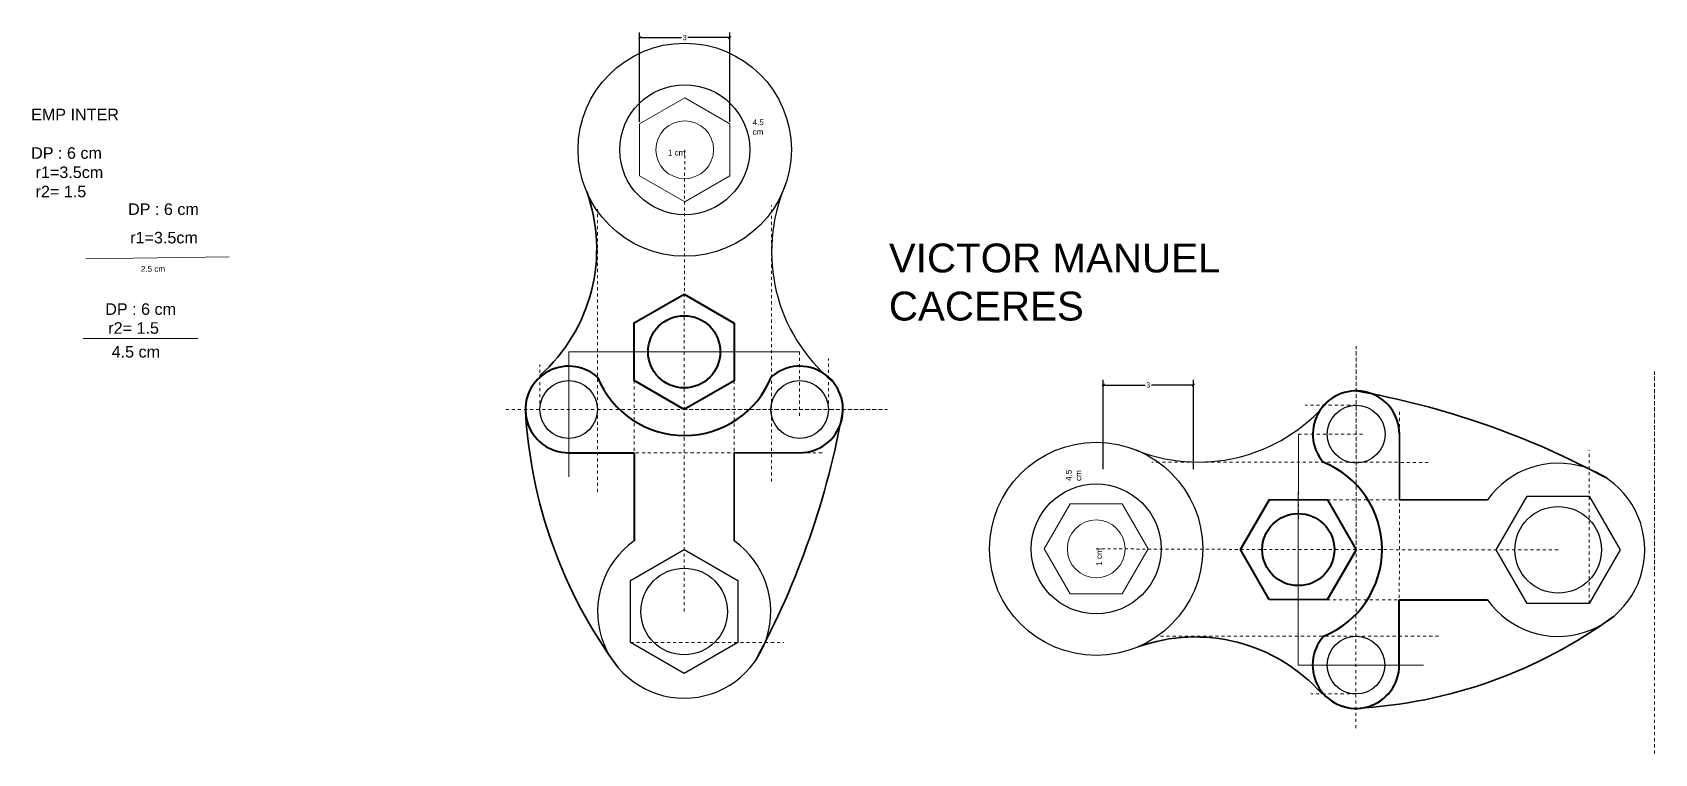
# Model space of a CAD drawing. Header units: centimetres. Extents: x 1575.1 to 1631.2, y 60 to 85.
import ezdxf

# ---------------------------------------------------------------- set-up
doc = ezdxf.new("R2010")
doc.units = ezdxf.units.CM
doc.header["$LTSCALE"] = 0.508
doc.linetypes.add('STYLE_01', pattern=[0.41664, 0.20828, -0.20836])
doc.linetypes.add('STYLE_05', pattern=[0.20828, 0.069425, -0.138855])
doc.layers.add('COTAS', color=50, linetype='Continuous', lineweight=5)
doc.layers.get('0').off()
doc.layers.get('0').freeze()
doc.styles.get("Standard").update_dxf_attribs({"font": 'arial.ttf'})
doc.dimstyles.get("Standard").update_dxf_attribs({"dimtxt": 0.18, "dimasz": 0.08, "dimexe": 0.18, "dimexo": 0.0625, "dimgap": 0.05, "dimtad": 0, "dimzin": 0, "dimdsep": 46, "dimtxsty": 'Standard', "dimblk": 'OBLIQUE', "dimcen": 0.04, "dimadec": 0, "dimazin": 0, "dimtfac": 1, "dimtofl": 0, "dimtmove": 2, "dimatfit": 0, "dimfxl": 1, "dimtolj": 1, "dimtzin": 0, "dimarcsym": 1})

# ---------------------------------------------------------------- blocks, each defined once
blk = doc.blocks.new('_Oblique')
at = {"color": 0, "linetype": 'ByBlock', "lineweight": -2}
blk.add_line((-0.5, -0.5), (0.5, 0.5), dxfattribs=at)
blk = doc.blocks.new('*D8')
at = {"layer": 'COTAS', "color": 0, "linetype": 'Continuous', "lineweight": -2, "transparency": 16777216}
for p, q in [((1596.085, 81.881), (1596.085, 84.981)), ((1599.207, 81.881), (1599.207, 84.981)), ((1596.085, 84.801), (1597.537, 84.801)), ((1599.207, 84.801), (1597.755, 84.801))]:
    blk.add_line(p, q, dxfattribs=at)
at = {"layer": 'COTAS', "color": 0, "linetype": 'Continuous', "lineweight": -2, "transparency": 16777216, "xscale": 0.08, "yscale": 0.08, "zscale": 0.08, "rotation": 180}
blk.add_blockref('_Oblique', (1596.085, 84.801), dxfattribs=at)
at = {"layer": 'COTAS', "color": 0, "linetype": 'Continuous', "lineweight": -2, "transparency": 16777216, "xscale": 0.08, "yscale": 0.08, "zscale": 0.08}
blk.add_blockref('_Oblique', (1599.207, 84.801), dxfattribs=at)
at = {"layer": 'COTAS', "color": 0, "linetype": 'Continuous', "lineweight": 5, "transparency": 16777216, "insert": (1597.646, 84.801), "char_height": 0.18, "attachment_point": 5}
blk.add_mtext('\\A1;3', dxfattribs=at)
blk = doc.blocks.new('*D9')
at = {"layer": 'COTAS', "color": 0, "linetype": 'Continuous', "lineweight": -2, "transparency": 16777216}
for p, q in [((1612.141, 69.846), (1612.141, 72.946)), ((1612.141, 72.766), (1613.593, 72.766)), ((1615.263, 72.766), (1613.811, 72.766)), ((1615.263, 69.846), (1615.263, 72.946))]:
    blk.add_line(p, q, dxfattribs=at)
at = {"layer": 'COTAS', "color": 0, "linetype": 'Continuous', "lineweight": -2, "transparency": 16777216, "xscale": 0.08, "yscale": 0.08, "zscale": 0.08, "rotation": 180}
blk.add_blockref('_Oblique', (1612.141, 72.766), dxfattribs=at)
at = {"layer": 'COTAS', "color": 0, "linetype": 'Continuous', "lineweight": -2, "transparency": 16777216, "xscale": 0.08, "yscale": 0.08, "zscale": 0.08}
blk.add_blockref('_Oblique', (1615.263, 72.766), dxfattribs=at)
at = {"layer": 'COTAS', "color": 0, "linetype": 'Continuous', "lineweight": 5, "transparency": 16777216, "insert": (1613.702, 72.766), "char_height": 0.18, "attachment_point": 5}
blk.add_mtext('\\A1;3', dxfattribs=at)

msp = doc.modelspace()

# ---------------------------------------------------------------- linework, layer by layer
at = {"layer": 'COTAS', "color": 7, "linetype": 'Continuous', "lineweight": 5, "true_color": 0xffffff}
for p, q in [((1596.085, 81.818), (1597.646, 82.72)), ((1597.646, 82.72), (1599.207, 81.818)), ((1596.085, 80.016), (1596.085, 81.818)), ((1599.207, 81.818), (1599.207, 80.016)), ((1597.646, 80.917), (1597.646, 80.917)), ((1597.646, 80.917), (1597.646, 80.917)), ((1597.646, 80.917), (1597.646, 80.917)), ((1597.646, 79.115), (1596.085, 80.016)), ((1599.207, 80.016), (1597.646, 79.115)), ((1576.809, 74.374), (1580.783, 74.374)), ((1597.627, 73.917), (1593.627, 73.917)), ((1593.627, 73.917), (1593.627, 69.583)), ((1597.627, 73.917), (1601.627, 73.917)), ((1618.898, 67.064), (1618.902, 71.064)), ((1610.095, 67.091), (1610.998, 68.651)), ((1610.998, 68.651), (1612.801, 68.65)), ((1612.801, 68.65), (1613.7, 67.088)), ((1610.995, 65.529), (1610.095, 67.091)), ((1611.898, 67.089), (1611.898, 67.089)), ((1611.898, 67.089), (1611.898, 67.089)), ((1611.898, 67.089), (1611.898, 67.089)), ((1613.7, 67.088), (1612.798, 65.527)), ((1618.898, 67.064), (1618.895, 63.064)), ((1612.798, 65.527), (1610.995, 65.529)), ((1618.895, 63.064), (1623.229, 63.06))]:
    msp.add_line(p, q, dxfattribs=at)
at = {"layer": 'COTAS', "color": 7, "linetype": 'STYLE_05', "lineweight": 5, "true_color": 0xffffff}
for p, q in [((1597.646, 80.917), (1597.627, 73.917)), ((1611.898, 67.089), (1618.898, 67.064))]:
    msp.add_line(p, q, dxfattribs=at)
at = {"layer": 'COTAS', "color": 7, "linetype": 'STYLE_01', "lineweight": 5, "true_color": 0xffffff}
for p, q in [((1594.627, 69.061), (1594.627, 78.855)), ((1600.653, 69.422), (1600.653, 78.989)), ((1597.627, 73.917), (1601.627, 73.917)), ((1601.627, 73.917), (1601.627, 71.627)), ((1602.627, 71.917), (1602.627, 73.683)), ((1620.904, 74.109), (1620.893, 60.877)), ((1620.898, 67.057), (1620.904, 74.109)), ((1592.627, 71.917), (1592.627, 73.479)), ((1631.237, 66.177), (1631.237, 73.229)), ((1631.237, 73.229), (1631.237, 59.997)), ((1604.673, 71.917), (1591.441, 71.917)), ((1597.621, 71.917), (1604.673, 71.917)), ((1620.902, 72.062), (1619.137, 72.064)), ((1618.898, 67.064), (1618.902, 71.064)), ((1618.902, 71.064), (1621.191, 71.062)), ((1628.972, 65.193), (1628.976, 70.512)), ((1623.396, 70.086), (1613.829, 70.094)), ((1623.752, 64.06), (1613.958, 64.068)), ((1595.765, 63.842), (1601.084, 63.842)), ((1620.894, 62.062), (1619.332, 62.064))]:
    msp.add_line(p, q, dxfattribs=at)
at = {"layer": 'COTAS', "color": 5, "linetype": 'Continuous', "lineweight": 5}
msp.add_line((1576.908, 77.135), (1581.869, 77.209), dxfattribs=at)
at = {"layer": 'COTAS', "color": 7, "linetype": 'Continuous', "lineweight": 40, "true_color": 0xffffff}
for p, q in [((1595.898, 74.921), (1597.632, 75.917)), ((1597.632, 75.917), (1599.362, 74.912)), ((1595.892, 72.922), (1595.898, 74.921)), ((1599.362, 74.912), (1599.356, 72.912)), ((1597.621, 71.917), (1595.892, 72.922)), ((1599.356, 72.912), (1597.621, 71.917)), ((1616.898, 67.071), (1617.904, 68.8)), ((1617.904, 68.8), (1619.904, 68.793)), ((1619.904, 68.793), (1620.898, 67.057)), ((1617.892, 65.336), (1616.898, 67.071)), ((1620.898, 67.057), (1619.892, 65.328)), ((1619.892, 65.328), (1617.892, 65.336))]:
    msp.add_line(p, q, dxfattribs=at)
at = {"layer": 'COTAS', "color": 1, "linetype": 'STYLE_01', "lineweight": 5}
for p, q in [((1597.627, 73.917), (1597.627, 64.917)), ((1618.898, 67.064), (1627.898, 67.056))]:
    msp.add_line(p, q, dxfattribs=at)
at = {"layer": 'COTAS', "color": 0, "linetype": 'STYLE_01', "lineweight": 5}
for p, q in [((1595.892, 72.922), (1595.892, 67.364)), ((1599.356, 72.912), (1599.356, 67.368)), ((1622.397, 65.803), (1622.402, 71.932)), ((1593.627, 70.417), (1596.369, 70.417)), ((1596.369, 70.417), (1602.498, 70.417)), ((1619.904, 68.793), (1625.448, 68.788)), ((1622.395, 63.061), (1622.397, 65.803)), ((1619.892, 65.328), (1625.449, 65.324))]:
    msp.add_line(p, q, dxfattribs=at)
at = {"layer": 'COTAS', "color": 6, "linetype": 'Continuous', "lineweight": 35}
for p, q in [((1622.402, 71.061), (1622.4, 68.79)), ((1601.627, 70.417), (1599.356, 70.417)), ((1599.356, 70.417), (1599.356, 67.368)), ((1622.4, 68.79), (1625.448, 68.788))]:
    msp.add_line(p, q, dxfattribs=at)
at = {"layer": 'COTAS', "color": 6, "linetype": 'Continuous', "lineweight": 40}
for p, q in [((1593.627, 70.417), (1595.892, 70.417)), ((1595.892, 70.417), (1595.892, 67.364)), ((1622.395, 63.061), (1622.397, 65.326)), ((1622.397, 65.326), (1625.449, 65.324))]:
    msp.add_line(p, q, dxfattribs=at)
at = {"layer": 'COTAS', "color": 4, "linetype": 'Continuous', "lineweight": 30}
for p, q in [((1625.748, 67.058), (1626.825, 68.919)), ((1626.825, 68.919), (1628.975, 68.917)), ((1628.975, 68.917), (1630.048, 67.054)), ((1595.765, 65.992), (1597.627, 67.067)), ((1597.627, 67.067), (1599.489, 65.992)), ((1626.822, 65.195), (1625.748, 67.058)), ((1630.048, 67.054), (1628.972, 65.193)), ((1595.765, 63.842), (1595.765, 65.992)), ((1599.489, 65.992), (1599.489, 63.842)), ((1628.972, 65.193), (1626.822, 65.195)), ((1597.627, 62.767), (1595.765, 63.842)), ((1599.489, 63.842), (1597.627, 62.767))]:
    msp.add_line(p, q, dxfattribs=at)
at = {"layer": 'COTAS', "color": 165, "linetype": 'Continuous', "lineweight": 30, "true_color": 0x5e67af}
for centre in [(1597.646, 80.917), (1611.898, 67.089)]:
    msp.add_circle(centre, 3.693, dxfattribs=at)
at = {"layer": 'COTAS', "color": 7, "linetype": 'Continuous', "lineweight": 30}
for centre in [(1597.646, 80.917), (1611.898, 67.089)]:
    msp.add_circle(centre, 2.25, dxfattribs=at)
at = {"layer": 'COTAS', "color": 7, "linetype": 'Continuous', "lineweight": 5, "true_color": 0xffffff}
for centre in [(1597.646, 80.917), (1611.898, 67.089)]:
    msp.add_circle(centre, 1, dxfattribs=at)
at = {"layer": 'COTAS', "color": 7, "linetype": 'Continuous', "lineweight": 40, "true_color": 0xffffff}
for centre in [(1597.627, 73.917), (1618.898, 67.064)]:
    msp.add_circle(centre, 1.25, dxfattribs=at)
at = {"layer": 'COTAS', "color": 7, "linetype": 'Continuous', "lineweight": 30, "true_color": 0xffffff}
for centre in [(1593.627, 71.917), (1601.627, 71.917), (1620.902, 71.062), (1620.895, 63.062)]:
    msp.add_circle(centre, 1, dxfattribs=at)
at = {"layer": 'COTAS', "color": 4, "linetype": 'Continuous', "lineweight": 30}
for centre in [(1627.898, 67.056), (1597.627, 64.917)]:
    msp.add_circle(centre, 1.5, dxfattribs=at)
at = {"layer": 'COTAS', "color": 5, "linetype": 'Continuous', "lineweight": 35}
for centre, start, end in [((1588.723, 77.48), 311.6615, 19.7976), ((1615.328, 58.163), 41.612, 109.7482)]:
    msp.add_arc(centre, 5.874, start, end, dxfattribs=at)
at = {"layer": 'COTAS', "color": 5, "linetype": 'Continuous', "lineweight": 30}
for centre, start, end in [((1606.489, 77.384), 156.8366, 230.3597), ((1615.438, 75.929), 246.7871, 320.3103)]:
    msp.add_arc(centre, 5.834, start, end, dxfattribs=at)
at = {"layer": 'COTAS', "color": 3, "linetype": 'Continuous', "lineweight": 40}
for centre, start, end in [((1593.627, 71.917), 48.1897, 270), ((1601.627, 71.917), 270, 130.5095), ((1620.902, 71.062), 359.9505, 220.4601), ((1620.895, 63.062), 138.1402, 359.9505)]:
    msp.add_arc(centre, 1.5, start, end, dxfattribs=at)
at = {"layer": 'COTAS', "color": 2, "linetype": 'Continuous', "lineweight": 40}
for centre, start, end in [((1597.635, 74.265), 202.2337, 338.1925), ((1618.55, 67.073), 292.1842, 68.143)]:
    msp.add_arc(centre, 3.25, start, end, dxfattribs=at)
at = {"layer": 'COTAS', "color": 1, "linetype": 'Continuous', "lineweight": 35}
for centre, radius, start, end in [((1615.854, 44.108), 28.899, 61.619, 79.9383), ((1608.646, 72.801), 16.543, 183.0657, 216.3568), ((1574.668, 76.941), 28.899, 331.6685, 349.9878), ((1620.023, 78.082), 16.543, 273.0162, 306.3073)]:
    msp.add_arc(centre, radius, start, end, dxfattribs=at)
at = {"layer": 'COTAS', "color": 1, "linetype": 'Continuous', "lineweight": 30}
for centre, start, end in [((1627.898, 67.056), 215.2786, 144.7501), ((1597.627, 64.917), 125.3281, 54.7995)]:
    msp.add_arc(centre, 3, start, end, dxfattribs=at)

# ---------------------------------------------------------------- texts
at = {"layer": 'COTAS', "color": 5, "linetype": 'Continuous', "lineweight": 5, "attachment_point": 1}
for s, width, heights, insert, char_height in [('EMP INTER \\P  \\PDP : 6 cm \\P r1=3.5cm \\P r2= 1.5 ', 4.29472, [0], (1575.007, 82.337), 0.4), ('DP : 6 cm ', 2.641, [0.592], (1578.364, 79.058), 0.4), ('r1=3.5cm ', 2.44355, [0], (1578.438, 78.072), 0.4), ('2.5 cm ', 2.27077, [0], (1578.809, 76.888), 0.2), ('DP : 6 cm ', 2.641, [0.592], (1577.574, 75.596), 0.4), ('4.5 cm  ', 2.641, [0.592], (1577.797, 74.117), 0.4)]:
    msp.add_mtext_dynamic_manual_height_columns(s, width=width, gutter_width=1, heights=heights, dxfattribs=dict(at, insert=insert, char_height=char_height))
at = {"layer": 'COTAS', "color": 7, "linetype": 'Continuous', "lineweight": 5, "true_color": 0xffffff, "attachment_point": 1}
for s, width, insert, char_height in [('4.5 cm ', 0.58465, (1599.998, 81.969), 0.2), ('1 cm ', 0.58465, (1597.061, 80.917), 0.2), ('VICTOR MANUEL CACERES ', 12.6428, (1604.717, 77.667), 1), ('{\\C5; r2= 1.5}', 1.97458, (1577.525, 74.941), 0.4)]:
    msp.add_mtext_dynamic_manual_height_columns(s, width=width, gutter_width=1, heights=[0], dxfattribs=dict(at, insert=insert, char_height=char_height))
at = {"layer": 'COTAS', "color": 7, "linetype": 'Continuous', "lineweight": 5, "true_color": 0xffffff, "char_height": 0.2, "attachment_point": 1, "rotation": 89.9505}
for s, insert in [('4.5 cm ', (1610.848, 69.442)), ('1 cm ', (1611.898, 66.505))]:
    msp.add_mtext_dynamic_manual_height_columns(s, width=0.58465, gutter_width=1, heights=[0], dxfattribs=dict(at, insert=insert))

# ---------------------------------------------------------------- dimensions: what is measured, and where the dimension line sits
at = {"layer": 'COTAS', "color": 7, "linetype": 'Continuous', "lineweight": 5, "true_color": 0xffffff}
for base, p1, p2, picture, middle in [((1599.207, 84.801), (1596.085, 81.818), (1599.207, 81.818), '*D8', (1597.646, 84.801)), ((1615.263, 72.766), (1612.141, 69.783), (1615.263, 69.783), '*D9', (1613.702, 72.766))]:
    dim = msp.add_linear_dim(base=base, p1=p1, p2=p2, text='3', dimstyle='Standard', override={"dimpost": 'cm'}, dxfattribs=at)
    dim.commit()
    dim.dimension.update_dxf_attribs({"geometry": picture, "text_midpoint": middle})

doc.saveas('drawing.dxf')
